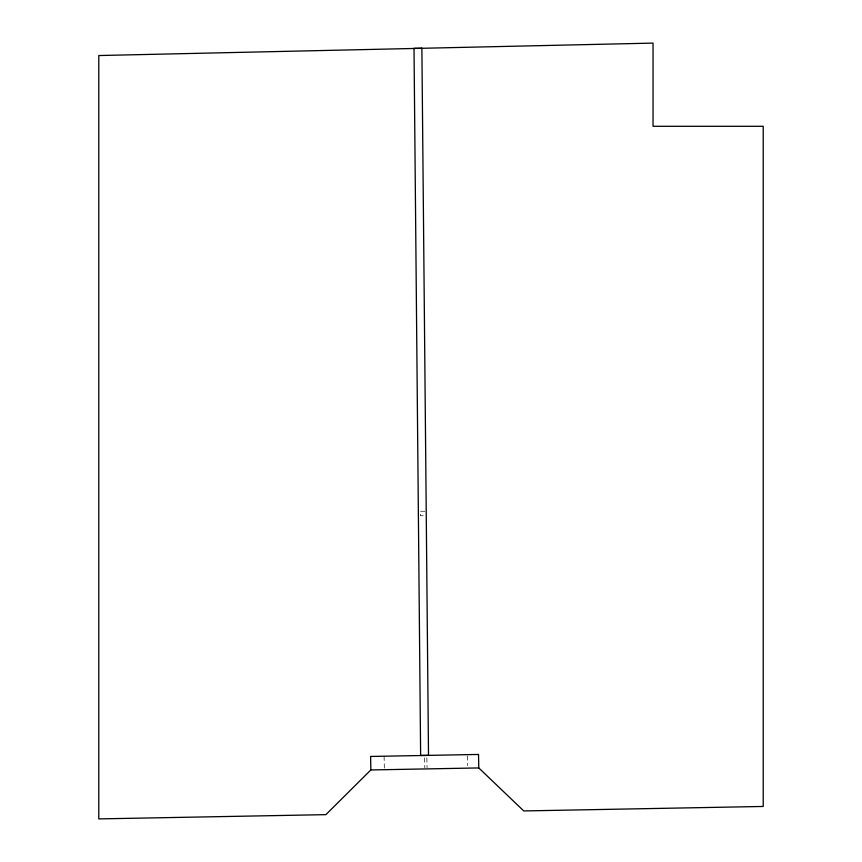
<?xml version="1.0" encoding="UTF-8"?>
<svg xmlns="http://www.w3.org/2000/svg" width="862" height="862" viewBox="0 0 862 862"><rect width="100%" height="100%" fill="white"/><g stroke="black" fill="none" stroke-linecap="round" stroke-linejoin="round"><path stroke-width="0.65" stroke-dasharray="4.31 3.23" d="M424.891 511.252L420.387 511.252L420.387 515.745L424.891 515.745M467.301 755.877L467.484 765.682M426.862 757.86L427.046 767.676M424.61 757.903L424.794 767.719M384.096 756.211L384.333 768.473"/><path stroke-width="1.29" d="M370.854 769.949L325.879 814.644L98.785 818.9L98.785 55.545L653.04 43.1L653.04 126.294L763.215 126.294L763.215 806.455L523.751 810.937L478.776 767.934L370.854 769.949L370.606 756.459L478.529 754.444L478.776 767.934M421.884 48.272L414.019 48.337L420.634 755.446L428.511 755.381L421.884 48.272"/></g></svg>
